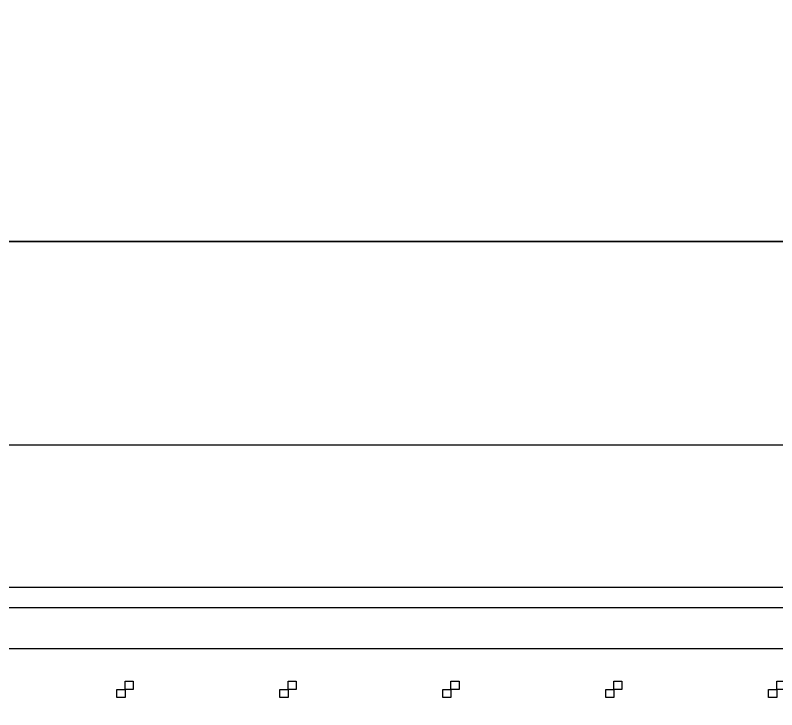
# Model space of a CAD drawing. Extents: x -50000 to 50000, y -50000 to 50000.
# Drawn here: x -41470 to -39600, y 7150 to 8856 of the extents above; entities that cross this region are included whole.
import ezdxf

# ---------------------------------------------------------------- set-up
doc = ezdxf.new("R2010")
doc.units = 0
for name, color, linetype in [('BASEMETAL3', 16, 'CONTINUOUS'), ('FRAME', 14, 'CONTINUOUS'), ('XOR', 5, 'CONTINUOUS')]:
    doc.layers.add(name, color=color, linetype=linetype)

# ---------------------------------------------------------------- blocks, each defined once
blk = doc.blocks.new('CHIP_RESONATOR')
at = {"layer": 'BASEMETAL3'}
for points in [[(150, 1000), (150, 6000), (6850, 6000), (6850, 1000)], [(800, 150), (800, 1000), (6200, 1000), (6200, 150)]]:
    blk.add_lwpolyline(points, close=True, dxfattribs=at)
at = {"layer": 'FRAME'}
for points in [[(0, 0), (0, 7000), (7000, 7000), (7000, 0)], [(500, 500), (500, 6500), (6500, 6500), (6500, 500)]]:
    blk.add_lwpolyline(points, close=True, dxfattribs=at)
at = {"layer": 'XOR'}
blk.add_lwpolyline([(100, 100), (100, 6900), (6900, 6900), (6900, 100)], close=True, dxfattribs=at)
blk = doc.blocks.new('DICINGBORDER')
at = {"layer": 'XOR'}
for points in [[(1980, 7180), (1980, 7200), (2000, 7200), (2000, 7180)], [(2380, 7180), (2380, 7200), (2400, 7200), (2400, 7180)], [(2780, 7180), (2780, 7200), (2800, 7200), (2800, 7180)], [(3180, 7180), (3180, 7200), (3200, 7200), (3200, 7180)], [(3580, 7180), (3580, 7200), (3600, 7200), (3600, 7180)], [(2000, 0), (2000, 20), (2020, 20), (2020, 0)], [(2400, 0), (2400, 20), (2420, 20), (2420, 0)], [(2800, 0), (2800, 20), (2820, 20), (2820, 0)], [(3200, 0), (3200, 20), (3220, 20), (3220, 0)], [(3600, 0), (3600, 20), (3620, 20), (3620, 0)]]:
    blk.add_lwpolyline(points, close=True, dxfattribs=at)

msp = doc.modelspace()

# ---------------------------------------------------------------- linework, layer by layer
at = {"layer": 'FRAME'}
for radius in [50000, 49000]:
    msp.add_circle((0, 0), radius, dxfattribs=at)

# ---------------------------------------------------------------- block references
for name, p in [('DICINGBORDER', (-43200, 7200)), ('CHIP_RESONATOR', (-43100, 7300)), ('DICINGBORDER', (-43200, 0))]:
    msp.add_blockref(name, p)

doc.saveas('drawing.dxf')
